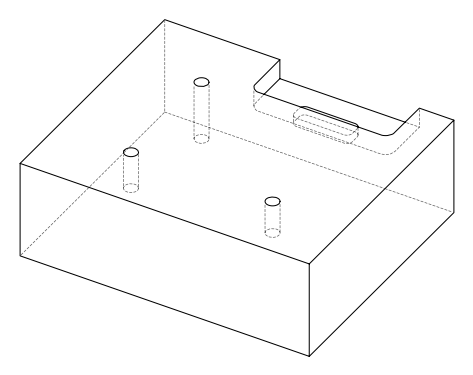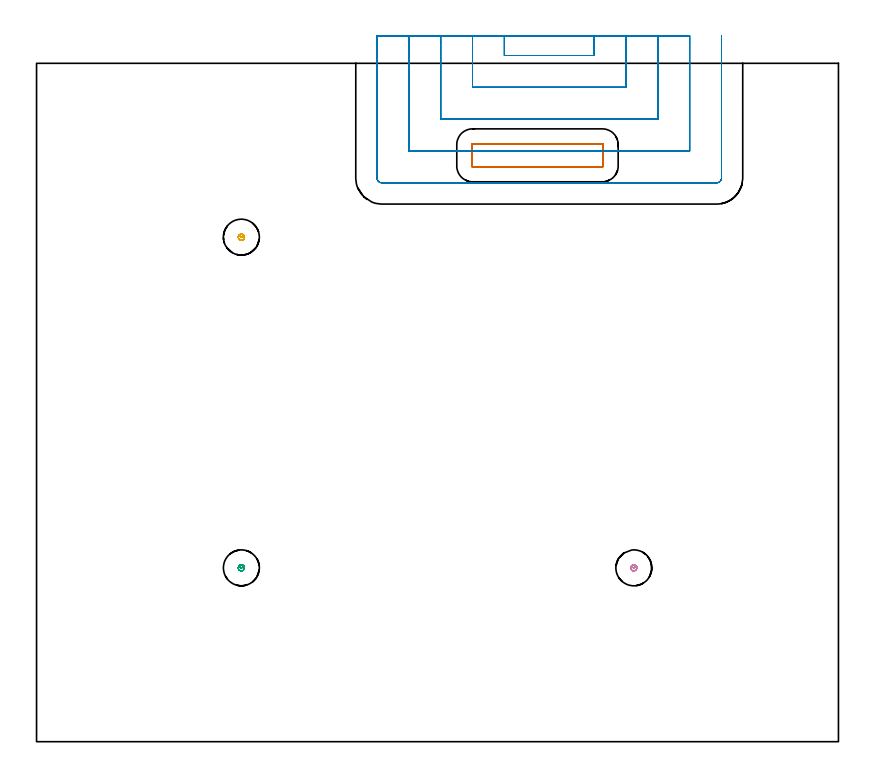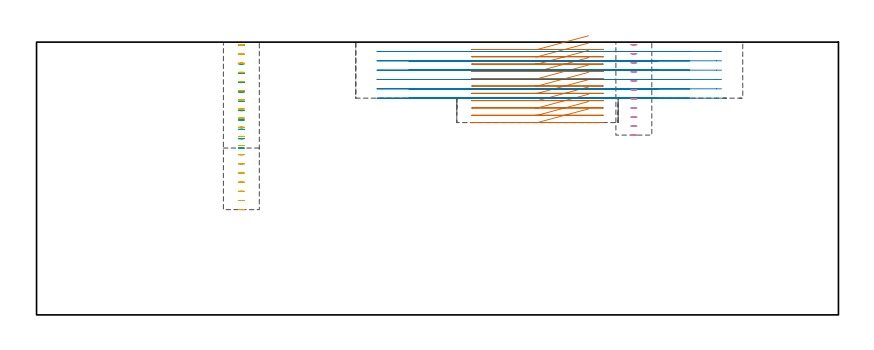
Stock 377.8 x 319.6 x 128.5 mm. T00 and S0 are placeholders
(PLAN: 5 operations, 2 tool changes, 27.8 min)
(1 MILL_RECTANGULAR_POCKET | POCKET_RECTANGULAR_STRAIGHT | UGT0201_132 | Follow Part, ap 3.5, ae 75% | 4.34 min | 69974 mm3)
(2 MILL_SLOT | SLOT_PARTIAL_RECTANGULAR | UGT0201_136 | Follow Part, ap 5, ae 75% | 21.14 min | 268635 mm3)
(3 MILL_BLIND_HOLE_FROM_SOLID_MATERIAL | STEP1POCKET | UGT0201_132 | Spiral | 0.67 min | 11184 mm3)
(4 MILL_BLIND_HOLE_FROM_SOLID_MATERIAL_1 | STEP1POCKET_1 | UGT0201_132 | Spiral | 0.61 min | 9843 mm3)
(5 MILL_BLIND_HOLE_FROM_SOLID_MATERIAL_2 | STEP1POCKET_2 | UGT0201_132 | Spiral | 1.06 min | 17716 mm3)
(TOOL UGT0201_132 | Carbide End Mill 14.0 | D14 FL30 Z4)
(TOOL UGT0201_136 | Carbide End Mill 20.0 | D20 FL30 Z4)
(OP 1 MILL_RECTANGULAR_POCKET)
G17 G21 G94 G90
T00 M6
G54
G17 G0 G90 X260.055 Y281.7 S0 M3
G43 Z138.5 H0
Z131.5
G94 G1 X236. Z125.054 F250.
X205.4 F500.
G3 X205. Y281.3 R0.4
G1 Y271.2
G3 X205.4 Y270.8 R0.4
G1 X266.6
G3 X267. Y271.2 R0.4
G1 Y281.3
G3 X266.6 Y281.7 R0.4
G1 X236.
X235.
G0 X260.055 Z128.054
G1 X236. Z121.609 F250.
X205.4 F500.
G3 X205. Y281.3 R0.4
G1 Y271.2
G3 X205.4 Y270.8 R0.4
G1 X266.6
G3 X267. Y271.2 R0.4
G1 Y281.3
G3 X266.6 Y281.7 R0.4
G1 X236.
X235.
G0 X260.055 Z124.609
G1 X236. Z118.164 F250.
X205.4 F500.
G3 X205. Y281.3 R0.4
G1 Y271.2
G3 X205.4 Y270.8 R0.4
G1 X266.6
G3 X267. Y271.2 R0.4
G1 Y281.3
G3 X266.6 Y281.7 R0.4
G1 X236.
X235.
G0 X260.055 Z121.164
G1 X236. Z114.718 F250.
X205.4 F500.
G3 X205. Y281.3 R0.4
G1 Y271.2
G3 X205.4 Y270.8 R0.4
G1 X266.6
G3 X267. Y271.2 R0.4
G1 Y281.3
G3 X266.6 Y281.7 R0.4
G1 X236.
X235.
G0 X260.055 Z117.718
G1 X236. Z111.273 F250.
X205.4 F500.
G3 X205. Y281.3 R0.4
G1 Y271.2
G3 X205.4 Y270.8 R0.4
G1 X266.6
G3 X267. Y271.2 R0.4
G1 Y281.3
G3 X266.6 Y281.7 R0.4
G1 X236.
X235.
G0 X260.055 Z114.273
G1 X236. Z107.827 F250.
X205.4 F500.
G3 X205. Y281.3 R0.4
G1 Y271.2
G3 X205.4 Y270.8 R0.4
G1 X266.6
G3 X267. Y271.2 R0.4
G1 Y281.3
G3 X266.6 Y281.7 R0.4
G1 X236.
X235.
G0 X260.055 Z110.827
G1 X236. Z104.382 F250.
X205.4 F500.
G3 X205. Y281.3 R0.4
G1 Y271.2
G3 X205.4 Y270.8 R0.4
G1 X266.6
G3 X267. Y271.2 R0.4
G1 Y281.3
G3 X266.6 Y281.7 R0.4
G1 X236.
X235.
G0 X260.055 Z107.382
G1 X236. Z100.936 F250.
X205.4 F500.
G3 X205. Y281.3 R0.4
G1 Y271.2
G3 X205.4 Y270.8 R0.4
G1 X266.6
G3 X267. Y271.2 R0.4
G1 Y281.3
G3 X266.6 Y281.7 R0.4
G1 X236.
X235.
G0 X260.055 Z103.936
G1 X236. Z97.491 F250.
X205.4 F500.
G3 X205. Y281.3 R0.4
G1 Y271.2
G3 X205.4 Y270.8 R0.4
G1 X266.6
G3 X267. Y271.2 R0.4
G1 Y281.3
G3 X266.6 Y281.7 R0.4
G1 X236.
X235.
G0 X260.055 Z100.491
G1 X236. Z94.045 F250.
X205.4 F500.
G3 X205. Y281.3 R0.4
G1 Y271.2
G3 X205.4 Y270.8 R0.4
G1 X266.6
G3 X267. Y271.2 R0.4
G1 Y281.3
G3 X266.6 Y281.7 R0.4
G1 X236.
X235.
G0 X260.055 Z97.045
G1 X236. Z90.6 F250.
X205.4 F500.
G3 X205. Y281.3 R0.4
G1 Y271.2
G3 X205.4 Y270.8 R0.4
G1 X266.6
G3 X267. Y271.2 R0.4
G1 Y281.3
G3 X266.6 Y281.7 R0.4
G1 X236.
X235.
G0 Z138.5
M5
M2
(OP 2 MILL_SLOT)
G17 G21 G94 G90
T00 M6
G54
G17 G0 G90 X220.4 Y332.6 S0 M3
G43 Z138.5 H0
Z124.1
G94 G1 Y329.6 F250.
Y323.3 F500.
X262.7
Y329.6
Y332.6 F250.
X205.4
Y329.6
Y308.3 F500.
X277.7
Y329.6
Y332.6 F250.
X190.4
Y329.6
Y293.3 F500.
X292.7
Y329.6
Y332.6 F250.
X175.4
Y329.6
Y278.3 F500.
X208.
X211. F250.
X261. F500.
X264. F250.
X307.7 F500.
Y329.6
Y332.6 F250.
X160.4
Y329.6
Y265.6 F500.
G3 X162.7 Y263.3 R2.3
G1 X320.4
G3 X322.7 Y265.6 R2.3
G1 Y329.6
Y332.6 F250.
G0 X220.4 Z119.7
G1 Y329.6
Y323.3 F500.
X262.7
Y329.6
Y332.6 F250.
X205.4
Y329.6
Y308.3 F500.
X277.7
Y329.6
Y332.6 F250.
X190.4
Y329.6
Y293.3 F500.
X292.7
Y329.6
Y332.6 F250.
X175.4
Y329.6
Y278.3 F500.
X208.
X211. F250.
X261. F500.
X264. F250.
X307.7 F500.
Y329.6
Y332.6 F250.
X160.4
Y329.6
Y265.6 F500.
G3 X162.7 Y263.3 R2.3
G1 X320.4
G3 X322.7 Y265.6 R2.3
G1 Y329.6
Y332.6 F250.
G0 X220.4 Z115.3
G1 Y329.6
Y323.3 F500.
X262.7
Y329.6
Y332.6 F250.
X205.4
Y329.6
Y308.3 F500.
X277.7
Y329.6
Y332.6 F250.
X190.4
Y329.6
Y293.3 F500.
X292.7
Y329.6
Y332.6 F250.
X175.4
Y329.6
Y278.3 F500.
X208.
X211. F250.
X261. F500.
X264. F250.
X307.7 F500.
Y329.6
Y332.6 F250.
X160.4
Y329.6
Y265.6 F500.
G3 X162.7 Y263.3 R2.3
G1 X320.4
G3 X322.7 Y265.6 R2.3
G1 Y329.6
Y332.6 F250.
G0 X220.4 Z110.9
G1 Y329.6
Y323.3 F500.
X262.7
Y329.6
Y332.6 F250.
X205.4
Y329.6
Y308.3 F500.
X277.7
Y329.6
Y332.6 F250.
X190.4
Y329.6
Y293.3 F500.
X292.7
Y329.6
Y332.6 F250.
X175.4
Y329.6
Y278.3 F500.
X208.
X211. F250.
X261. F500.
X264. F250.
X307.7 F500.
Y329.6
Y332.6 F250.
X160.4
Y329.6
Y265.6 F500.
G3 X162.7 Y263.3 R2.3
G1 X320.4
G3 X322.7 Y265.6 R2.3
G1 Y329.6
Y332.6 F250.
G0 X220.4 Z106.5
G1 Y329.6
Y323.3 F500.
X262.7
Y329.6
Y332.6 F250.
X205.4
Y329.6
Y308.3 F500.
X277.7
Y329.6
Y332.6 F250.
X190.4
Y329.6
Y293.3 F500.
X292.7
Y329.6
Y332.6 F250.
X175.4
Y329.6
Y278.3 F500.
X208.
X211. F250.
X261. F500.
X264. F250.
X307.7 F500.
Y329.6
Y332.6 F250.
X160.4
Y329.6
Y265.6 F500.
G3 X162.7 Y263.3 R2.3
G1 X320.4
G3 X322.7 Y265.6 R2.3
G1 Y329.6
Y332.6 F250.
G0 X220.4 Z102.1
G1 Y329.6
Y323.3 F500.
X262.7
Y329.6
Y332.6 F250.
X205.4
Y329.6
Y308.3 F500.
X277.7
Y329.6
Y332.6 F250.
X190.4
Y329.6
Y293.3 F500.
X292.7
Y329.6
Y332.6 F250.
X175.4
Y329.6
Y278.3 F500.
X208.
X211. F250.
X261. F500.
X264. F250.
X307.7 F500.
Y329.6
Y332.6 F250.
X160.4
Y329.6
Y265.6 F500.
G3 X162.7 Y263.3 R2.3
G1 X320.4
G3 X322.7 Y265.6 R2.3
G1 Y329.6
Y332.6 F250.
G0 Z138.5
M5
M2
(OP 3 MILL_BLIND_HOLE_FROM_SOLID_MATERIAL)
G17 G21 G94 G90
T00 M6
G54
G17 G0 G90 X96.5 Y81.9 S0 M3
G43 Z138.5 H0
Z127.092
G94 G3 X97.225 Y82.625 R0.725 F250.
X96.5 Y83.35 R0.725
X95.05 Y81.9 R1.45
X96.5 Y83.35 R-1.45
X95.775 Y82.625 R0.725
X96.5 Y81.9 R0.725
G0 Z122.683
G3 X97.225 Y82.625 R0.725
X96.5 Y83.35 R0.725
X95.05 Y81.9 R1.45
X96.5 Y83.35 R-1.45
X95.775 Y82.625 R0.725
X96.5 Y81.9 R0.725
G0 Z118.275
G3 X97.225 Y82.625 R0.725
X96.5 Y83.35 R0.725
X95.05 Y81.9 R1.45
X96.5 Y83.35 R-1.45
X95.775 Y82.625 R0.725
X96.5 Y81.9 R0.725
G0 Z113.867
G3 X97.225 Y82.625 R0.725
X96.5 Y83.35 R0.725
X95.05 Y81.9 R1.45
X96.5 Y83.35 R-1.45
X95.775 Y82.625 R0.725
X96.5 Y81.9 R0.725
G0 Z109.458
G3 X97.225 Y82.625 R0.725
X96.5 Y83.35 R0.725
X95.05 Y81.9 R1.45
X96.5 Y83.35 R-1.45
X95.775 Y82.625 R0.725
X96.5 Y81.9 R0.725
G0 Z105.05
G3 X97.225 Y82.625 R0.725
X96.5 Y83.35 R0.725
X95.05 Y81.9 R1.45
X96.5 Y83.35 R-1.45
X95.775 Y82.625 R0.725
X96.5 Y81.9 R0.725
G0 Z100.642
G3 X97.225 Y82.625 R0.725
X96.5 Y83.35 R0.725
X95.05 Y81.9 R1.45
X96.5 Y83.35 R-1.45
X95.775 Y82.625 R0.725
X96.5 Y81.9 R0.725
G0 Z96.233
G3 X97.225 Y82.625 R0.725
X96.5 Y83.35 R0.725
X95.05 Y81.9 R1.45
X96.5 Y83.35 R-1.45
X95.775 Y82.625 R0.725
X96.5 Y81.9 R0.725
G0 Z91.825
G3 X97.225 Y82.625 R0.725
X96.5 Y83.35 R0.725
X95.05 Y81.9 R1.45
X96.5 Y83.35 R-1.45
X95.775 Y82.625 R0.725
X96.5 Y81.9 R0.725
G0 Z87.417
G3 X97.225 Y82.625 R0.725
X96.5 Y83.35 R0.725
X95.05 Y81.9 R1.45
X96.5 Y83.35 R-1.45
X95.775 Y82.625 R0.725
X96.5 Y81.9 R0.725
G0 Z83.008
G3 X97.225 Y82.625 R0.725
X96.5 Y83.35 R0.725
X95.05 Y81.9 R1.45
X96.5 Y83.35 R-1.45
X95.775 Y82.625 R0.725
X96.5 Y81.9 R0.725
G0 Z78.6
G3 X97.225 Y82.625 R0.725
X96.5 Y83.35 R0.725
X95.05 Y81.9 R1.45
X96.5 Y83.35 R-1.45
X95.775 Y82.625 R0.725
X96.5 Y81.9 R0.725
G0 Z138.5
M5
M2
(OP 4 MILL_BLIND_HOLE_FROM_SOLID_MATERIAL_1)
G17 G21 G94 G90
T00 M6
G54
G17 G0 G90 X281.4 Y81.9 S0 M3
G43 Z138.5 H0
Z127.245
G94 G3 X282.125 Y82.625 R0.725 F250.
X281.4 Y83.35 R0.725
X279.95 Y81.9 R1.45
X281.4 Y83.35 R-1.45
X280.675 Y82.625 R0.725
X281.4 Y81.9 R0.725
G0 Z122.991
G3 X282.125 Y82.625 R0.725
X281.4 Y83.35 R0.725
X279.95 Y81.9 R1.45
X281.4 Y83.35 R-1.45
X280.675 Y82.625 R0.725
X281.4 Y81.9 R0.725
G0 Z118.736
G3 X282.125 Y82.625 R0.725
X281.4 Y83.35 R0.725
X279.95 Y81.9 R1.45
X281.4 Y83.35 R-1.45
X280.675 Y82.625 R0.725
X281.4 Y81.9 R0.725
G0 Z114.482
G3 X282.125 Y82.625 R0.725
X281.4 Y83.35 R0.725
X279.95 Y81.9 R1.45
X281.4 Y83.35 R-1.45
X280.675 Y82.625 R0.725
X281.4 Y81.9 R0.725
G0 Z110.227
G3 X282.125 Y82.625 R0.725
X281.4 Y83.35 R0.725
X279.95 Y81.9 R1.45
X281.4 Y83.35 R-1.45
X280.675 Y82.625 R0.725
X281.4 Y81.9 R0.725
G0 Z105.973
G3 X282.125 Y82.625 R0.725
X281.4 Y83.35 R0.725
X279.95 Y81.9 R1.45
X281.4 Y83.35 R-1.45
X280.675 Y82.625 R0.725
X281.4 Y81.9 R0.725
G0 Z101.718
G3 X282.125 Y82.625 R0.725
X281.4 Y83.35 R0.725
X279.95 Y81.9 R1.45
X281.4 Y83.35 R-1.45
X280.675 Y82.625 R0.725
X281.4 Y81.9 R0.725
G0 Z97.464
G3 X282.125 Y82.625 R0.725
X281.4 Y83.35 R0.725
X279.95 Y81.9 R1.45
X281.4 Y83.35 R-1.45
X280.675 Y82.625 R0.725
X281.4 Y81.9 R0.725
G0 Z93.209
G3 X282.125 Y82.625 R0.725
X281.4 Y83.35 R0.725
X279.95 Y81.9 R1.45
X281.4 Y83.35 R-1.45
X280.675 Y82.625 R0.725
X281.4 Y81.9 R0.725
G0 Z88.955
G3 X282.125 Y82.625 R0.725
X281.4 Y83.35 R0.725
X279.95 Y81.9 R1.45
X281.4 Y83.35 R-1.45
X280.675 Y82.625 R0.725
X281.4 Y81.9 R0.725
G0 Z84.7
G3 X282.125 Y82.625 R0.725
X281.4 Y83.35 R0.725
X279.95 Y81.9 R1.45
X281.4 Y83.35 R-1.45
X280.675 Y82.625 R0.725
X281.4 Y81.9 R0.725
G0 Z138.5
M5
M2
(OP 5 MILL_BLIND_HOLE_FROM_SOLID_MATERIAL_2)
G17 G21 G94 G90
T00 M6
G54
G17 G0 G90 X96.5 Y237.7 S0 M3
G43 Z138.5 H0
Z127.189
G94 G3 X97.225 Y238.425 R0.725 F250.
X96.5 Y239.15 R0.725
X95.05 Y237.7 R1.45
X96.5 Y239.15 R-1.45
X95.775 Y238.425 R0.725
X96.5 Y237.7 R0.725
G0 Z122.879
G3 X97.225 Y238.425 R0.725
X96.5 Y239.15 R0.725
X95.05 Y237.7 R1.45
X96.5 Y239.15 R-1.45
X95.775 Y238.425 R0.725
X96.5 Y237.7 R0.725
G0 Z118.568
G3 X97.225 Y238.425 R0.725
X96.5 Y239.15 R0.725
X95.05 Y237.7 R1.45
X96.5 Y239.15 R-1.45
X95.775 Y238.425 R0.725
X96.5 Y237.7 R0.725
G0 Z114.258
G3 X97.225 Y238.425 R0.725
X96.5 Y239.15 R0.725
X95.05 Y237.7 R1.45
X96.5 Y239.15 R-1.45
X95.775 Y238.425 R0.725
X96.5 Y237.7 R0.725
G0 Z109.947
G3 X97.225 Y238.425 R0.725
X96.5 Y239.15 R0.725
X95.05 Y237.7 R1.45
X96.5 Y239.15 R-1.45
X95.775 Y238.425 R0.725
X96.5 Y237.7 R0.725
G0 Z105.637
G3 X97.225 Y238.425 R0.725
X96.5 Y239.15 R0.725
X95.05 Y237.7 R1.45
X96.5 Y239.15 R-1.45
X95.775 Y238.425 R0.725
X96.5 Y237.7 R0.725
G0 Z101.326
G3 X97.225 Y238.425 R0.725
X96.5 Y239.15 R0.725
X95.05 Y237.7 R1.45
X96.5 Y239.15 R-1.45
X95.775 Y238.425 R0.725
X96.5 Y237.7 R0.725
G0 Z97.016
G3 X97.225 Y238.425 R0.725
X96.5 Y239.15 R0.725
X95.05 Y237.7 R1.45
X96.5 Y239.15 R-1.45
X95.775 Y238.425 R0.725
X96.5 Y237.7 R0.725
G0 Z92.705
G3 X97.225 Y238.425 R0.725
X96.5 Y239.15 R0.725
X95.05 Y237.7 R1.45
X96.5 Y239.15 R-1.45
X95.775 Y238.425 R0.725
X96.5 Y237.7 R0.725
G0 Z88.395
G3 X97.225 Y238.425 R0.725
X96.5 Y239.15 R0.725
X95.05 Y237.7 R1.45
X96.5 Y239.15 R-1.45
X95.775 Y238.425 R0.725
X96.5 Y237.7 R0.725
G0 Z84.084
G3 X97.225 Y238.425 R0.725
X96.5 Y239.15 R0.725
X95.05 Y237.7 R1.45
X96.5 Y239.15 R-1.45
X95.775 Y238.425 R0.725
X96.5 Y237.7 R0.725
G0 Z79.774
G3 X97.225 Y238.425 R0.725
X96.5 Y239.15 R0.725
X95.05 Y237.7 R1.45
X96.5 Y239.15 R-1.45
X95.775 Y238.425 R0.725
X96.5 Y237.7 R0.725
G0 Z75.463
G3 X97.225 Y238.425 R0.725
X96.5 Y239.15 R0.725
X95.05 Y237.7 R1.45
X96.5 Y239.15 R-1.45
X95.775 Y238.425 R0.725
X96.5 Y237.7 R0.725
G0 Z71.153
G3 X97.225 Y238.425 R0.725
X96.5 Y239.15 R0.725
X95.05 Y237.7 R1.45
X96.5 Y239.15 R-1.45
X95.775 Y238.425 R0.725
X96.5 Y237.7 R0.725
G0 Z66.842
G3 X97.225 Y238.425 R0.725
X96.5 Y239.15 R0.725
X95.05 Y237.7 R1.45
X96.5 Y239.15 R-1.45
X95.775 Y238.425 R0.725
X96.5 Y237.7 R0.725
G0 Z62.532
G3 X97.225 Y238.425 R0.725
X96.5 Y239.15 R0.725
X95.05 Y237.7 R1.45
X96.5 Y239.15 R-1.45
X95.775 Y238.425 R0.725
X96.5 Y237.7 R0.725
G0 Z58.221
G3 X97.225 Y238.425 R0.725
X96.5 Y239.15 R0.725
X95.05 Y237.7 R1.45
X96.5 Y239.15 R-1.45
X95.775 Y238.425 R0.725
X96.5 Y237.7 R0.725
G0 Z53.911
G3 X97.225 Y238.425 R0.725
X96.5 Y239.15 R0.725
X95.05 Y237.7 R1.45
X96.5 Y239.15 R-1.45
X95.775 Y238.425 R0.725
X96.5 Y237.7 R0.725
G0 Z49.6
G3 X97.225 Y238.425 R0.725
X96.5 Y239.15 R0.725
X95.05 Y237.7 R1.45
X96.5 Y239.15 R-1.45
X95.775 Y238.425 R0.725
X96.5 Y237.7 R0.725
G0 Z138.5
M5
M2
